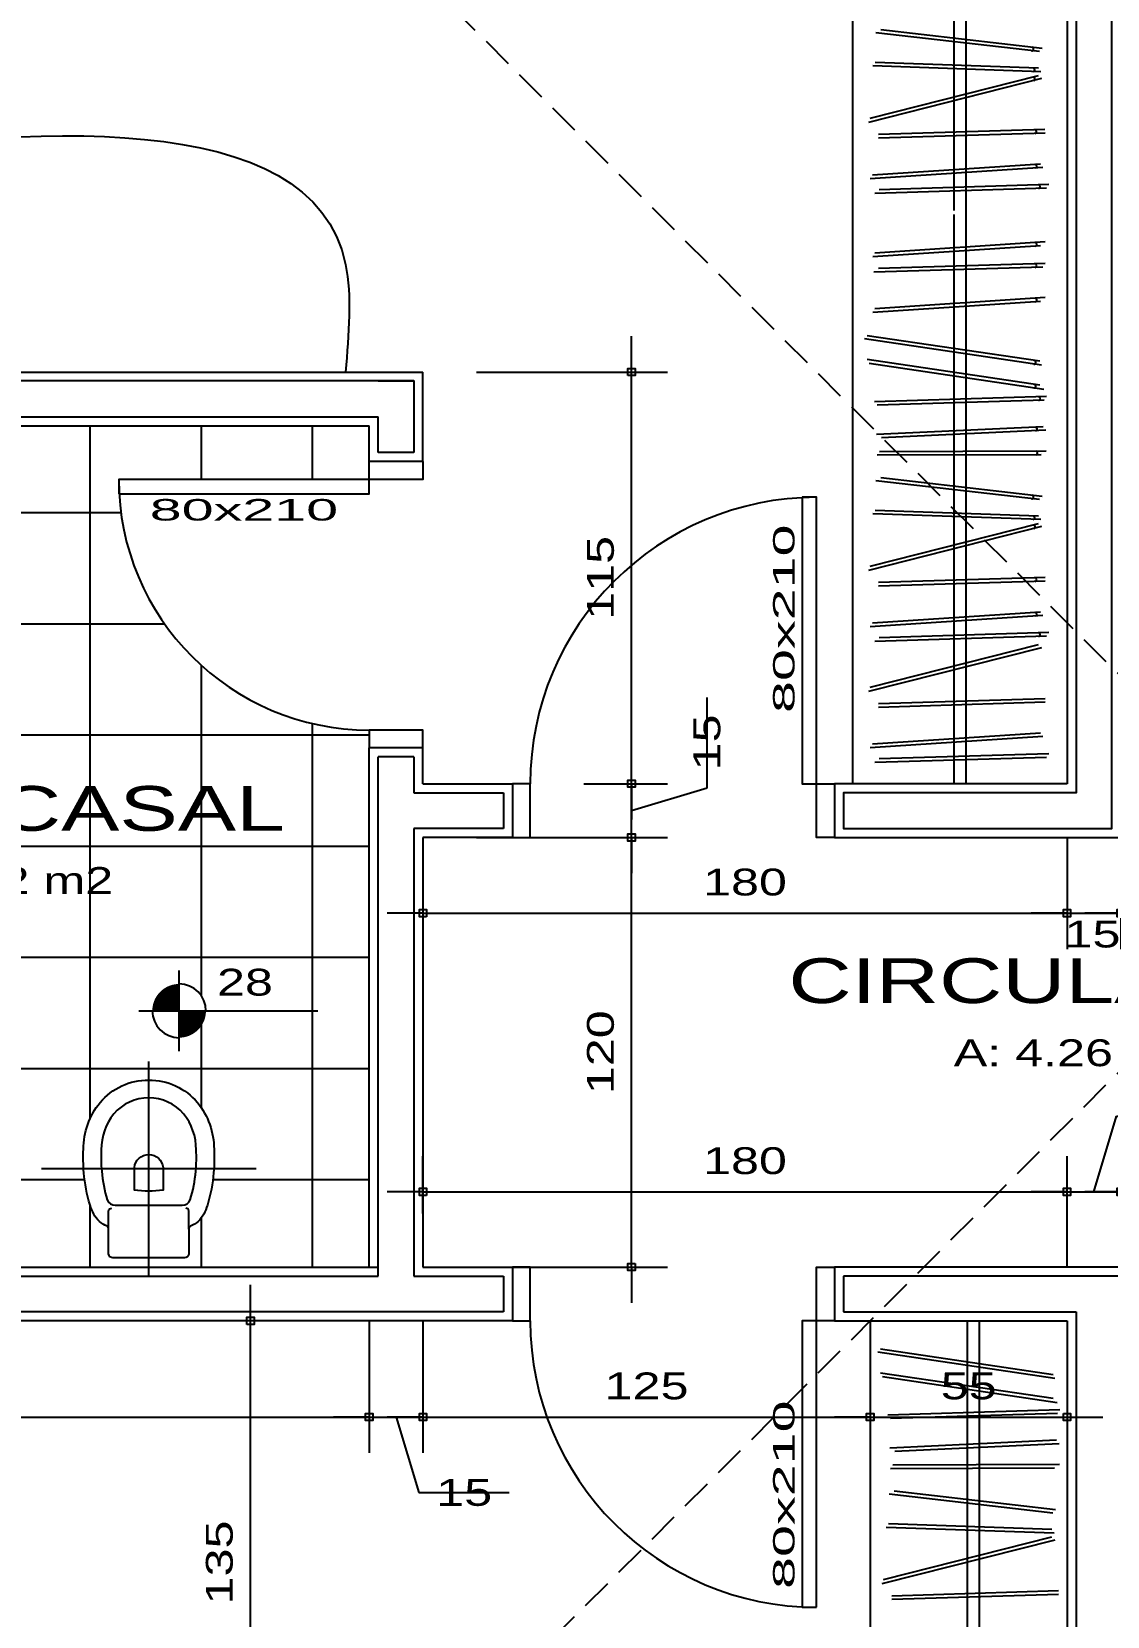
# Model space of a CAD drawing. Extents: x 2280 to 14192, y 1386 to 4696.
# Drawn here: x 3435.3 to 3735.8, y 2513.9 to 2956.5 of the extents above; entities that cross this region are included whole.
import ezdxf
from ezdxf.enums import TextEntityAlignment as Align

# ---------------------------------------------------------------- set-up
doc = ezdxf.new("R2010")
doc.units = 0
doc.header["$LTSCALE"] = 35
doc.linetypes.add('HIDDEN', pattern=[0.375, 0.25, -0.125])
doc.layers.get('0').update_dxf_attribs({"linetype": 'CONTINUOUS'})
doc.layers.get('DEFPOINTS').update_dxf_attribs({"linetype": 'CONTINUOUS'})
for name, color, linetype in [('COTA', 13, 'CONTINUOUS'), ('EQUIP', 7, 'CONTINUOUS'), ('EQUIP_I', 13, 'CONTINUOUS'), ('ESPECARQ', 2, 'CONTINUOUS'), ('ESQUADRIA', 2, 'CONTINUOUS'), ('LINVISTA', 60, 'CONTINUOUS'), ('MOBIL_I', 13, 'CONTINUOUS'), ('PAREDE', 5, 'CONTINUOUS'), ('PROJECAO', 13, 'HIDDEN'), ('REG60-100', 7, 'CONTINUOUS'), ('UNIDADE', 4, 'CONTINUOUS')]:
    doc.layers.add(name, color=color, linetype=linetype)
doc.styles.add('REGUA100', font='arial.ttf', dxfattribs={"width": 1.4})
doc.styles.add('REGUA60', font='romnswin.shx', dxfattribs={"width": 1.4})
doc.styles.get("Standard").update_dxf_attribs({"font": 'ISOCP'})
doc.dimstyles.new('ISO-25', dxfattribs={"dimtxt": 2.5, "dimasz": 2.5, "dimexe": 1.25, "dimexo": 0.625, "dimtad": 1, "dimdec": 4, "dimdsep": 46, "dimlunit": 6, "dimtxsty": 'Standard', "dimcen": 2.5, "dimadec": 0, "dimazin": 0, "dimtfac": 1, "dimtdec": 4, "dimtmove": 0, "dimatfit": 3, "dimfxl": 1, "dimtolj": 1, "dimtzin": 0, "dimarcsym": 0})

# ---------------------------------------------------------------- blocks, each defined once
blk = doc.blocks.new('A$C0FCB1666')
at = {"layer": 'MOBIL_I'}
for p, q in [((25.05, 0), (25.05, 124.02)), ((28.38, 125.36), (28.38, 0.24)), ((49.25, 115.32), (2.32, 112.23)), ((50.5, 116.4), (2.91, 113.27)), ((49.84, 109.33), (2.62, 107.89)), ((50.47, 110.35), (3.91, 108.93)), ((49.25, 99.72), (2.32, 96.64)), ((50.5, 100.81), (2.91, 97.68)), ((49.49, 81.93), (0, 89.27)), ((48.99, 83.02), (0.8, 90.16)), ((48.99, 76.34), (0.8, 83.49)), ((50.15, 75.16), (1.31, 82.4)), ((50.85, 73.17), (2.85, 71.73)), ((50.22, 72.15), (3.54, 70.75)), ((49.97, 64.72), (3.4, 62.55)), ((50.68, 63.75), (4.76, 61.61)), ((50.76, 57.92), (4.2, 57.78)), ((49.45, 56.91), (3.54, 56.77)), ((48.93, 44.39), (3.16, 49.61)), ((49.7, 45.31), (4.58, 50.46)), ((49.29, 38.79), (2.33, 40.39)), ((48.67, 39.82), (3.02, 41.36)), ((49.45, 36.85), (1.16, 24.62)), ((48.56, 37.66), (1.55, 25.75)), ((50.47, 22.63), (3.91, 21.21)), ((50.5, 21.63), (3.94, 20.21)), ((49.91, 12.05), (1.66, 8.88)), ((49.18, 13), (2.25, 9.92)), ((50.88, 6.23), (2.88, 4.79)), ((51.5, 7.25), (4.17, 5.83))]:
    blk.add_line(p, q, dxfattribs=at)
for centre, start, end in [((47.68, 115.71), 273.76, 93.76), ((47.63, 109.76), 271.7529, 91.7529), ((47.68, 100.12), 273.76, 93.76), ((47.39, 82.75), 261.5671, 81.5671), ((47.39, 76.07), 261.5671, 81.5671), ((48.66, 72.6), 271.7213, 91.7213), ((47.8, 64.12), 272.669, 92.669), ((47.9, 57.41), 270.1753, 90.1753), ((46.8, 45.14), 263.496, 83.496), ((47.11, 39.37), 268.0601, 88.0601), ((47.19, 36.8), 284.2165, 104.2165), ((47.63, 22.05), 271.7529, 91.7529), ((47.68, 12.4), 273.76, 93.76), ((48.66, 6.66), 271.7213, 91.7213)]:
    blk.add_arc(centre, 0.5, start, end, dxfattribs=at)
blk = doc.blocks.new('NIVELPB')
at = {"linetype": 'ByBlock'}
for p, q in [((0, -2.25), (0, 2.25)), ((-2.25, 0), (7.75, 0))]:
    blk.add_line(p, q, dxfattribs=at)
at = {"linetype": 'ByBlock', "const_width": 1.5}
for points in [[(-0.75, 0, -0.414214), (0, 0.75, -0.618034)], [(0, -0.75, 0.414214), (0.75, 0, 0.618034)]]:
    blk.add_lwpolyline(points, format="xyb", dxfattribs=at)
at = {"linetype": 'ByBlock'}
for start, end in [(0, 90), (180, 270)]:
    blk.add_arc((0, 0), 1.5, start, end, dxfattribs=at)
at = {"color": 0, "linetype": 'ByBlock', "style": 'REGUA60', "width": 1.4}
blk.add_attdef('COTAPISO', (2.117, 0.85), '', height=1.5, dxfattribs=at)
blk = doc.blocks.new('INDUNI1')
at = {"color": 0, "style": 'REGUA100', "width": 1.4, "flags": 8}
for tag, p in [('NOME1', (0, 0)), ('NOME2', (0, -4.286))]:
    blk.add_attdef(tag, text='', height=2.5, dxfattribs=at).set_placement(p, align=Align.CENTER)
at = {"layer": 'ESPECARQ', "style": 'REGUA60', "width": 1.4}
blk.add_attdef('AREA', text='', height=1.5, dxfattribs=at).set_placement((0, -7.813), align=Align.CENTER)
at = {"layer": 'ESPECARQ', "style": 'REGUA60', "width": 1.4, "flags": 8}
for tag, p in [('PISO', (0, -10.313)), ('REVPAR', (0, -12.813)), ('PEDIR', (0, -15.313))]:
    blk.add_attdef(tag, text='', height=1.5, dxfattribs=at).set_placement(p, align=Align.CENTER)
blk = doc.blocks.new('SAP31S_2')
at = {"layer": 'EQUIP', "color": 0, "linetype": 'ByBlock'}
blk.add_lwpolyline([(0, -7.35), (-10, -7.35, 0.411177), (-11.2, -8.45), (-11.2, -15.35, -0.293607), (-11.65, -16.15, 0.168721), (-15.35, -19.55, 0.065493), (-16.38, -22.07, 0.054217), (-18.13, -31.13, 0.032691), (-18.25, -37.67, 0.170487), (-13.61, -50.73, 0.222764), (0, -57, 0.222764), (13.61, -50.73, 0.170487), (18.25, -37.67, 0.032691), (18.13, -31.13, 0.054217), (16.38, -22.07, 0.065493), (15.35, -19.55, 0.168721), (11.65, -16.15, -0.293607), (11.2, -15.35), (11.2, -8.45, 0.411177), (10, -7.35)], format="xyb", close=True, dxfattribs=at)
at = {"layer": 'EQUIP_I'}
for points in [[(-11.2, -15.35), (-11.2, -20.4, 0.448446), (-10.35, -21.2)], [(11.2, -15.35), (11.2, -20.4, -0.448446), (10.35, -21.2)], [(-0.05, -57, 0.000669), (0, -57, 0.170487)]]:
    blk.add_lwpolyline(points, format="xyb", dxfattribs=at)
for points in [[(0, -52, -0.222371), (-9.75, -47.55, -0.171293), (-13.25, -37.55, -0.033324), (-13.15, -31.55, -0.054221), (-11.6, -23.55, -0.314946), (-9.35, -22.05), (0, -22.05), (9.35, -22.05, -0.314946), (11.6, -23.55, -0.054221), (13.15, -31.55, -0.033324), (13.25, -37.55, -0.171293), (9.75, -47.55, -0.222371)], [(4, -32.55), (4, -26.25, 0.075), (-4, -26.25), (-4, -32.55, 0.9125)]]:
    blk.add_lwpolyline(points, format="xyb", close=True, dxfattribs=at)
blk = doc.blocks.new('A$C3E6C4F49')
at = {"layer": 'ESPECARQ', "color": 1, "ltscale": 0.35}
blk.add_line((0, 30), (60, 30), dxfattribs=at)
blk.add_lwpolyline([(30, 0), (30, 60)], dxfattribs=at)
blk = doc.blocks.new('A$C198B71F5')
at = {"layer": 'EQUIP', "ltscale": 0.35, "rotation": 89.99999999999999}
blk.add_blockref('SAP31S_2', (-2.18, 30), dxfattribs=at)
at = {"layer": 'ESPECARQ', "ltscale": 0.35, "rotation": 270}
blk.add_blockref('A$C3E6C4F49', (0, 60), dxfattribs=at)
blk = doc.blocks.new('COTAPT')
at = {"color": 0, "linetype": 'ByBlock'}
blk.add_line((0, 0), (200, 0), dxfattribs=at)
at = {"color": 6, "linetype": 'ByBlock'}
blk.add_lwpolyline([(-20, 20), (20, 20), (20, -20), (-20, -20)], close=True, dxfattribs=at)
blk = doc.blocks.new('*D139')
at = {"color": 0, "linetype": 'ByBlock'}
for p, q in [((3559.58, 2731.45), (3612.88, 2731.45)), ((3602.88, 2611.5), (3602.88, 2731.4)), ((3559.58, 2611.45), (3612.88, 2611.45))]:
    blk.add_line(p, q, dxfattribs=at)
at = {"layer": 'DEFPOINTS', "color": 0, "linetype": 'ByBlock'}
for p in [(3544.58, 2731.45), (3602.88, 2731.45), (3544.58, 2611.45)]:
    blk.add_point(p, dxfattribs=at)
at = {"color": 0, "linetype": 'ByBlock', "xscale": 0.05, "yscale": 0.05, "zscale": 0.05}
for p, rotation in [((3602.88, 2731.45), 90), ((3602.88, 2611.45), 270)]:
    blk.add_blockref('COTAPT', p, dxfattribs=dict(at, rotation=rotation))
at = {"color": 2, "linetype": 'ByBlock', "insert": (3594.23, 2671.45), "char_height": 7.5, "attachment_point": 5, "rotation": 90, "style": 'REGUA60'}
blk.add_mtext('\\A1;120', dxfattribs=at)
blk = doc.blocks.new('*D140')
at = {"color": 0, "linetype": 'ByBlock'}
for p, q in [((3623.98, 2745.28), (3623.98, 2770.58)), ((3589.58, 2746.45), (3612.88, 2746.45)), ((3602.88, 2731.5), (3602.88, 2746.4)), ((3602.88, 2738.95), (3623.98, 2745.28))]:
    blk.add_line(p, q, dxfattribs=at)
at = {"layer": 'DEFPOINTS', "color": 0, "linetype": 'ByBlock'}
for p in [(3574.58, 2746.45), (3602.88, 2746.45), (3544.58, 2731.45)]:
    blk.add_point(p, dxfattribs=at)
at = {"color": 0, "linetype": 'ByBlock', "xscale": 0.05, "yscale": 0.05, "zscale": 0.05}
for p, rotation in [((3602.88, 2746.45), 90), ((3602.88, 2731.45), 270)]:
    blk.add_blockref('COTAPT', p, dxfattribs=dict(at, rotation=rotation))
at = {"color": 2, "linetype": 'ByBlock', "insert": (3623.98, 2750.18), "char_height": 7.5, "attachment_point": 4, "rotation": 90, "style": 'REGUA60'}
blk.add_mtext('\\A1;15', dxfattribs=at)
blk = doc.blocks.new('*D141')
at = {"color": 0, "linetype": 'ByBlock'}
for p, q in [((3559.58, 2861.45), (3612.88, 2861.45)), ((3602.88, 2746.5), (3602.88, 2861.4))]:
    blk.add_line(p, q, dxfattribs=at)
at = {"layer": 'DEFPOINTS', "color": 0, "linetype": 'ByBlock'}
for p in [(3544.58, 2861.45), (3602.88, 2861.45), (3574.58, 2746.45)]:
    blk.add_point(p, dxfattribs=at)
at = {"color": 0, "linetype": 'ByBlock', "xscale": 0.05, "yscale": 0.05, "zscale": 0.05}
for p, rotation in [((3602.88, 2861.45), 90), ((3602.88, 2746.45), 270)]:
    blk.add_blockref('COTAPT', p, dxfattribs=dict(at, rotation=rotation))
at = {"color": 2, "linetype": 'ByBlock', "insert": (3594.23, 2803.95), "char_height": 7.5, "attachment_point": 5, "rotation": 90, "style": 'REGUA60'}
blk.add_mtext('\\A1;115', dxfattribs=at)
blk = doc.blocks.new('*D144')
at = {"color": 0, "linetype": 'ByBlock'}
for p, q in [((3559.58, 2596.45), (3486.38, 2596.45)), ((3496.38, 2461.5), (3496.38, 2596.4))]:
    blk.add_line(p, q, dxfattribs=at)
at = {"layer": 'DEFPOINTS', "color": 0, "linetype": 'ByBlock'}
for p in [(3496.38, 2596.45), (3574.58, 2596.45), (3589.58, 2461.45)]:
    blk.add_point(p, dxfattribs=at)
at = {"color": 0, "linetype": 'ByBlock', "xscale": 0.05, "yscale": 0.05, "zscale": 0.05}
for p, rotation in [((3496.38, 2596.45), 90), ((3496.38, 2461.45), 270)]:
    blk.add_blockref('COTAPT', p, dxfattribs=dict(at, rotation=rotation))
at = {"color": 2, "linetype": 'ByBlock', "insert": (3487.73, 2528.95), "char_height": 7.5, "attachment_point": 5, "rotation": 90, "style": 'REGUA60'}
blk.add_mtext('\\A1;135', dxfattribs=at)
blk = doc.blocks.new('*D145')
at = {"color": 0, "linetype": 'ByBlock'}
for p, q in [((3239.58, 2596.45), (3239.58, 2559.56)), ((3529.58, 2596.45), (3529.58, 2559.56)), ((3239.63, 2569.56), (3529.53, 2569.56))]:
    blk.add_line(p, q, dxfattribs=at)
at = {"layer": 'DEFPOINTS', "color": 0, "linetype": 'ByBlock'}
for p in [(3239.58, 2611.45), (3529.58, 2611.45), (3529.58, 2569.56)]:
    blk.add_point(p, dxfattribs=at)
at = {"color": 0, "linetype": 'ByBlock', "xscale": 0.05, "yscale": 0.05, "zscale": 0.05, "rotation": 180}
blk.add_blockref('COTAPT', (3239.58, 2569.56), dxfattribs=at)
at = {"color": 0, "linetype": 'ByBlock', "xscale": 0.05, "yscale": 0.05, "zscale": 0.05}
blk.add_blockref('COTAPT', (3529.58, 2569.56), dxfattribs=at)
at = {"color": 2, "linetype": 'ByBlock', "insert": (3384.58, 2578.21), "char_height": 7.5, "attachment_point": 5, "style": 'REGUA60'}
blk.add_mtext('\\A1;290', dxfattribs=at)
blk = doc.blocks.new('*D146')
at = {"color": 0, "linetype": 'ByBlock'}
for p, q in [((3544.58, 2596.45), (3544.58, 2559.56)), ((3529.63, 2569.56), (3544.53, 2569.56)), ((3537.08, 2569.56), (3543.41, 2548.46)), ((3543.41, 2548.46), (3568.71, 2548.46))]:
    blk.add_line(p, q, dxfattribs=at)
at = {"layer": 'DEFPOINTS', "color": 0, "linetype": 'ByBlock'}
for p in [(3529.58, 2611.45), (3544.58, 2611.45), (3544.58, 2569.56)]:
    blk.add_point(p, dxfattribs=at)
at = {"color": 0, "linetype": 'ByBlock', "xscale": 0.05, "yscale": 0.05, "zscale": 0.05, "rotation": 180}
blk.add_blockref('COTAPT', (3529.58, 2569.56), dxfattribs=at)
at = {"color": 0, "linetype": 'ByBlock', "xscale": 0.05, "yscale": 0.05, "zscale": 0.05}
blk.add_blockref('COTAPT', (3544.58, 2569.56), dxfattribs=at)
at = {"color": 2, "linetype": 'ByBlock', "insert": (3548.31, 2548.46), "char_height": 7.5, "attachment_point": 4, "style": 'REGUA60'}
blk.add_mtext('\\A1;15', dxfattribs=at)
blk = doc.blocks.new('*D147')
at = {"color": 0, "linetype": 'ByBlock'}
for p, q in [((3669.58, 2581.45), (3669.58, 2559.56)), ((3544.63, 2569.56), (3669.53, 2569.56))]:
    blk.add_line(p, q, dxfattribs=at)
at = {"layer": 'DEFPOINTS', "color": 0, "linetype": 'ByBlock'}
for p in [(3544.58, 2611.45), (3669.58, 2596.45), (3669.58, 2569.56)]:
    blk.add_point(p, dxfattribs=at)
at = {"color": 0, "linetype": 'ByBlock', "xscale": 0.05, "yscale": 0.05, "zscale": 0.05, "rotation": 180}
blk.add_blockref('COTAPT', (3544.58, 2569.56), dxfattribs=at)
at = {"color": 0, "linetype": 'ByBlock', "xscale": 0.05, "yscale": 0.05, "zscale": 0.05}
blk.add_blockref('COTAPT', (3669.58, 2569.56), dxfattribs=at)
at = {"color": 2, "linetype": 'ByBlock', "insert": (3607.08, 2578.21), "char_height": 7.5, "attachment_point": 5, "style": 'REGUA60'}
blk.add_mtext('\\A1;125', dxfattribs=at)
blk = doc.blocks.new('*D148')
at = {"color": 0, "linetype": 'ByBlock'}
for p, q in [((3724.58, 2581.45), (3724.58, 2559.56)), ((3669.63, 2569.56), (3724.53, 2569.56))]:
    blk.add_line(p, q, dxfattribs=at)
at = {"layer": 'DEFPOINTS', "color": 0, "linetype": 'ByBlock'}
for p in [(3669.58, 2596.45), (3724.58, 2596.45), (3724.58, 2569.56)]:
    blk.add_point(p, dxfattribs=at)
at = {"color": 0, "linetype": 'ByBlock', "xscale": 0.05, "yscale": 0.05, "zscale": 0.05, "rotation": 180}
blk.add_blockref('COTAPT', (3669.58, 2569.56), dxfattribs=at)
at = {"color": 0, "linetype": 'ByBlock', "xscale": 0.05, "yscale": 0.05, "zscale": 0.05}
blk.add_blockref('COTAPT', (3724.58, 2569.56), dxfattribs=at)
at = {"color": 2, "linetype": 'ByBlock', "insert": (3697.08, 2578.21), "char_height": 7.5, "attachment_point": 5, "style": 'REGUA60'}
blk.add_mtext('\\A1;55', dxfattribs=at)
blk = doc.blocks.new('*D149')
at = {"color": 0, "linetype": 'ByBlock'}
for p, q in [((3544.58, 2626.45), (3544.58, 2642.47)), ((3724.58, 2611.45), (3724.58, 2642.47)), ((3544.63, 2632.47), (3724.53, 2632.47))]:
    blk.add_line(p, q, dxfattribs=at)
at = {"layer": 'DEFPOINTS', "color": 0, "linetype": 'ByBlock'}
for p in [(3724.58, 2632.47), (3544.58, 2611.45), (3724.58, 2596.45)]:
    blk.add_point(p, dxfattribs=at)
at = {"color": 0, "linetype": 'ByBlock', "xscale": 0.05, "yscale": 0.05, "zscale": 0.05, "rotation": 180}
blk.add_blockref('COTAPT', (3544.58, 2632.47), dxfattribs=at)
at = {"color": 0, "linetype": 'ByBlock', "xscale": 0.05, "yscale": 0.05, "zscale": 0.05}
blk.add_blockref('COTAPT', (3724.58, 2632.47), dxfattribs=at)
at = {"color": 2, "linetype": 'ByBlock', "insert": (3634.58, 2641.12), "char_height": 7.5, "attachment_point": 5, "style": 'REGUA60'}
blk.add_mtext('\\A1;180', dxfattribs=at)
blk = doc.blocks.new('*D150')
at = {"color": 0, "linetype": 'ByBlock'}
for p, q in [((3732.08, 2632.47), (3738.41, 2653.57)), ((3738.41, 2653.57), (3763.71, 2653.57)), ((3739.58, 2611.45), (3739.58, 2642.47)), ((3724.63, 2632.47), (3739.53, 2632.47))]:
    blk.add_line(p, q, dxfattribs=at)
at = {"layer": 'DEFPOINTS', "color": 0, "linetype": 'ByBlock'}
for p in [(3739.58, 2632.47), (3724.58, 2596.45), (3739.58, 2596.45)]:
    blk.add_point(p, dxfattribs=at)
at = {"color": 0, "linetype": 'ByBlock', "xscale": 0.05, "yscale": 0.05, "zscale": 0.05, "rotation": 180}
blk.add_blockref('COTAPT', (3724.58, 2632.47), dxfattribs=at)
at = {"color": 0, "linetype": 'ByBlock', "xscale": 0.05, "yscale": 0.05, "zscale": 0.05}
blk.add_blockref('COTAPT', (3739.58, 2632.47), dxfattribs=at)
at = {"color": 2, "linetype": 'ByBlock', "insert": (3743.31, 2653.57), "char_height": 7.5, "attachment_point": 4, "style": 'REGUA60'}
blk.add_mtext('\\A1;15', dxfattribs=at)
blk = doc.blocks.new('*D151')
at = {"color": 0, "linetype": 'ByBlock'}
for p, q in [((4224.58, 2611.45), (4224.58, 2642.47)), ((3739.63, 2632.47), (4224.53, 2632.47))]:
    blk.add_line(p, q, dxfattribs=at)
at = {"layer": 'DEFPOINTS', "color": 0, "linetype": 'ByBlock'}
for p in [(4224.58, 2632.47), (3739.58, 2596.45), (4224.58, 2596.45)]:
    blk.add_point(p, dxfattribs=at)
at = {"color": 0, "linetype": 'ByBlock', "xscale": 0.05, "yscale": 0.05, "zscale": 0.05, "rotation": 180}
blk.add_blockref('COTAPT', (3739.58, 2632.47), dxfattribs=at)
at = {"color": 0, "linetype": 'ByBlock', "xscale": 0.05, "yscale": 0.05, "zscale": 0.05}
blk.add_blockref('COTAPT', (4224.58, 2632.47), dxfattribs=at)
at = {"color": 2, "linetype": 'ByBlock', "insert": (3982.08, 2641.12), "char_height": 7.5, "attachment_point": 5, "style": 'REGUA60'}
blk.add_mtext('\\A1;485', dxfattribs=at)
blk = doc.blocks.new('*D154')
at = {"color": 0, "linetype": 'ByBlock'}
for p, q in [((3724.58, 2731.45), (3724.58, 2700.29)), ((3544.58, 2716.45), (3544.58, 2700.29)), ((3544.63, 2710.29), (3724.53, 2710.29))]:
    blk.add_line(p, q, dxfattribs=at)
at = {"layer": 'DEFPOINTS', "color": 0, "linetype": 'ByBlock'}
for p in [(3724.58, 2746.45), (3544.58, 2731.45), (3724.58, 2710.29)]:
    blk.add_point(p, dxfattribs=at)
at = {"color": 0, "linetype": 'ByBlock', "xscale": 0.05, "yscale": 0.05, "zscale": 0.05, "rotation": 180}
blk.add_blockref('COTAPT', (3544.58, 2710.29), dxfattribs=at)
at = {"color": 0, "linetype": 'ByBlock', "xscale": 0.05, "yscale": 0.05, "zscale": 0.05}
blk.add_blockref('COTAPT', (3724.58, 2710.29), dxfattribs=at)
at = {"color": 2, "linetype": 'ByBlock', "insert": (3634.58, 2718.94), "char_height": 7.5, "attachment_point": 5, "style": 'REGUA60'}
blk.add_mtext('\\A1;180', dxfattribs=at)
blk = doc.blocks.new('*D155')
at = {"color": 0, "linetype": 'ByBlock'}
for p, q in [((3739.58, 2716.45), (3739.58, 2700.29)), ((3724.63, 2710.29), (3739.53, 2710.29))]:
    blk.add_line(p, q, dxfattribs=at)
at = {"layer": 'DEFPOINTS', "color": 0, "linetype": 'ByBlock'}
for p in [(3724.58, 2746.45), (3739.58, 2731.45), (3739.58, 2710.29)]:
    blk.add_point(p, dxfattribs=at)
at = {"color": 0, "linetype": 'ByBlock', "xscale": 0.05, "yscale": 0.05, "zscale": 0.05, "rotation": 180}
blk.add_blockref('COTAPT', (3724.58, 2710.29), dxfattribs=at)
at = {"color": 0, "linetype": 'ByBlock', "xscale": 0.05, "yscale": 0.05, "zscale": 0.05}
blk.add_blockref('COTAPT', (3739.58, 2710.29), dxfattribs=at)
at = {"color": 2, "linetype": 'ByBlock', "insert": (3731.69, 2704.41), "char_height": 7.5, "attachment_point": 5, "style": 'REGUA60'}
blk.add_mtext('\\A1;15', dxfattribs=at)
blk = doc.blocks.new('*D156')
at = {"color": 0, "linetype": 'ByBlock'}
for p, q in [((3899.58, 2716.45), (3899.58, 2700.29)), ((3739.63, 2710.29), (3899.53, 2710.29))]:
    blk.add_line(p, q, dxfattribs=at)
at = {"layer": 'DEFPOINTS', "color": 0, "linetype": 'ByBlock'}
for p in [(3739.58, 2731.45), (3899.58, 2731.45), (3899.58, 2710.29)]:
    blk.add_point(p, dxfattribs=at)
at = {"color": 0, "linetype": 'ByBlock', "xscale": 0.05, "yscale": 0.05, "zscale": 0.05, "rotation": 180}
blk.add_blockref('COTAPT', (3739.58, 2710.29), dxfattribs=at)
at = {"color": 0, "linetype": 'ByBlock', "xscale": 0.05, "yscale": 0.05, "zscale": 0.05}
blk.add_blockref('COTAPT', (3899.58, 2710.29), dxfattribs=at)
at = {"color": 2, "linetype": 'ByBlock', "insert": (3819.58, 2718.94), "char_height": 7.5, "attachment_point": 5, "style": 'REGUA60'}
blk.add_mtext('\\A1;160', dxfattribs=at)

msp = doc.modelspace()

# ---------------------------------------------------------------- hatches: boundary and pattern name
at = {"layer": 'LINVISTA'}
h = msp.add_hatch(dxfattribs=at)
h.set_pattern_fill('NET', color=256, scale=9.78, style=0)
h.set_pattern_definition([(360, (4414.2, 120.673), (8e-15, 31.0515), []), (90, (4414.2, 120.673), (-31.0515, 1e-14), [])])
h.paths.add_polyline_path([(3459.694, 2827.448), (3459.579, 2827.448), (3459.579, 2831.448), (3529.579, 2831.448), (3529.579, 2836.448), (3529.579, 2846.448), (3519.579, 2846.448), (3399.579, 2846.448), (3399.579, 2811.448, -0.4142136), (3379.579, 2791.448), (3328.019, 2791.448), (3304.579, 2791.448, 0.4142136), (3294.579, 2781.448), (3294.579, 2757.894), (3294.579, 2711.448), (3339.579, 2711.448), (3349.579, 2711.448), (3349.579, 2709.448), (3397.579, 2709.448), (3397.579, 2661.448), (3399.579, 2661.448), (3399.579, 2651.448), (3399.579, 2618.948), (3399.579, 2611.448), (3467.963, 2611.448), (3467.963, 2614.034), (3457.963, 2614.034, -0.4399017), (3456.763, 2615.247), (3456.763, 2622.134, 0.2619511), (3456.313, 2622.834, -0.1687212), (3452.613, 2626.234, -0.0654933), (3451.586, 2628.758, -0.0542172), (3449.83, 2637.819, -0.0326915), (3449.713, 2644.358, -0.1704873), (3454.357, 2657.418, -0.2227637), (3467.963, 2663.684, -0.2227637), (3481.569, 2657.418, -0.1704873), (3486.213, 2644.358, -0.0326915), (3486.096, 2637.819, -0.0542172), (3484.34, 2628.758, -0.0654933), (3483.313, 2626.234, -0.1687212), (3479.613, 2622.834, 0.2619511), (3479.163, 2622.134), (3479.163, 2622.034), (3479.163, 2615.247, -0.4399017), (3477.963, 2614.034), (3467.963, 2614.034), (3467.963, 2611.448), (3529.579, 2611.448), (3529.579, 2756.448), (3529.579, 2761.448, -0.3975651)])
h.paths.add_polyline_path([(3476.456, 2690.523, -0.4142136), (3483.956, 2683.023), (3480.206, 2683.023, -0.4142136), (3476.456, 2679.273), (3476.456, 2675.523, -0.4142136), (3468.956, 2683.023), (3472.706, 2683.023, -0.4142136), (3476.456, 2686.773)], flags=16)
h.paths.add_polyline_path([(3397.579, 2658.948), (3395.579, 2658.948), (3395.579, 2661.448), (3395.579, 2707.448), (3348.14, 2707.448), (3348.14, 2709.448), (3239.579, 2709.448), (3239.579, 2622.948), (3239.579, 2618.948), (3239.579, 2611.448), (3299.748, 2611.448), (3299.748, 2643.74, -8.2115537), (3304.548, 2643.74), (3304.548, 2611.448), (3397.579, 2611.448), (3397.579, 2618.948)])
h.paths.add_polyline_path([(3314.882, 2676.34), (3311.132, 2676.34), (3311.132, 2672.59, 0.4142136)], flags=17)
h.paths.add_polyline_path([(3485.556, 2685.231), (3504.627, 2685.231), (3504.627, 2696.719), (3485.556, 2696.719)], flags=24)
h.paths.add_polyline_path([(3338.747, 2729.861), (3509.419, 2729.861), (3509.419, 2749.251), (3338.747, 2749.251)], flags=24)
h.paths.add_polyline_path([(3387.077, 2713.624), (3461.09, 2713.624), (3461.09, 2725.112), (3387.077, 2725.112)], flags=24)
h.paths.add_polyline_path([(3320.264, 2678.708), (3339.249, 2678.708), (3339.249, 2690.004), (3320.264, 2690.004)], flags=25)

# ---------------------------------------------------------------- linework, layer by layer
at = {"layer": 'EQUIP_I'}
msp.add_line((3239.579, 2611.448), (3532.079, 2611.448), dxfattribs=at)
at = {"layer": 'ESQUADRIA'}
for points in [[(3544.579, 2836.448), (3544.579, 2831.448), (3529.579, 2831.448), (3529.579, 2836.448)], [(3544.579, 2756.448), (3544.579, 2761.448), (3529.579, 2761.448), (3529.579, 2756.448)], [(3569.579, 2731.448), (3574.579, 2731.448), (3574.579, 2746.448), (3569.579, 2746.448)], [(3659.579, 2731.448), (3654.579, 2731.448), (3654.579, 2746.448), (3659.579, 2746.448)], [(3569.579, 2596.448), (3574.579, 2596.448), (3574.579, 2611.448), (3569.579, 2611.448)], [(3659.579, 2596.448), (3654.579, 2596.448), (3654.579, 2611.448), (3659.579, 2611.448)]]:
    msp.add_lwpolyline(points, dxfattribs=at)
for points in [[(3459.579, 2827.448), (3529.579, 2827.448), (3529.579, 2831.448), (3459.579, 2831.448)], [(3650.579, 2826.448), (3650.579, 2746.448), (3654.579, 2746.448), (3654.579, 2826.448)], [(3654.579, 2516.448), (3654.579, 2596.448), (3650.579, 2596.448), (3650.579, 2516.448)]]:
    msp.add_lwpolyline(points, close=True, dxfattribs=at)
at = {"layer": 'LINVISTA'}
for p, q in [((3664.579, 3276.448), (3664.579, 2746.448)), ((3724.579, 3276.448), (3724.579, 2746.448)), ((3239.579, 2861.448), (3444.579, 2861.448)), ((3444.579, 2861.448), (3544.579, 2861.448)), ((3529.579, 2861.448), (3544.579, 2861.448)), ((3544.579, 2836.448), (3544.579, 2861.448)), ((3239.579, 2846.448), (3529.579, 2846.448)), ((3519.579, 2846.448), (3529.579, 2846.448)), ((3529.579, 2836.448), (3529.579, 2846.448)), ((3544.579, 2836.448), (3529.579, 2836.448)), ((3529.579, 2611.448), (3529.579, 2756.448)), ((3544.579, 2756.448), (3529.579, 2756.448)), ((3544.579, 2746.448), (3544.579, 2756.448)), ((3544.579, 2746.448), (3569.579, 2746.448)), ((3569.579, 2746.448), (3569.579, 2731.448)), ((3659.579, 2746.448), (3659.579, 2731.448)), ((3724.579, 2746.448), (3659.579, 2746.448)), ((3544.579, 2731.448), (3544.579, 2611.448)), ((3569.579, 2731.448), (3544.579, 2731.448)), ((3659.579, 2731.448), (3739.579, 2731.448)), ((3544.579, 2611.448), (3569.579, 2611.448)), ((3569.579, 2611.448), (3569.579, 2596.448)), ((3659.579, 2611.448), (3659.579, 2596.448)), ((3804.579, 2611.448), (3659.579, 2611.448)), ((3569.579, 2596.448), (3239.579, 2596.448)), ((3659.579, 2596.448), (3724.579, 2596.448)), ((3669.579, 2596.448), (3669.579, 2356.448)), ((3724.579, 2596.448), (3724.579, 2461.448))]:
    msp.add_line(p, q, dxfattribs=at)
msp.add_open_spline([(3317.961, 2913.803), (3334.174, 2916.435), (3408.967, 2927.475), (3529.323, 2937.9), (3523.847, 2872.095), (3522.961, 2861.448)], degree=3, knots=[107.9028271, 107.9028271, 107.9028271, 107.9028271, 154.8014351, 310.2242455, 340.2242455, 340.2242455, 340.2242455, 340.2242455], dxfattribs=at)
at = {"layer": 'MOBIL_I'}
for p, q in [((3692.994, 2746.411), (3692.994, 2905.431)), ((3696.318, 2906.772), (3696.318, 2746.411)), ((3717.189, 2896.726), (3670.262, 2893.642)), ((3718.44, 2897.811), (3670.855, 2894.684)), ((3717.786, 2890.742), (3670.565, 2889.297)), ((3718.415, 2891.762), (3671.853, 2890.337)), ((3718.44, 2882.217), (3670.855, 2879.09)), ((3717.189, 2881.132), (3670.262, 2878.049)), ((3717.435, 2863.345), (3667.942, 2870.683)), ((3716.928, 2864.431), (3668.742, 2871.575)), ((3716.928, 2857.754), (3668.742, 2864.898)), ((3718.087, 2856.571), (3669.248, 2863.812)), ((3718.787, 2854.579), (3670.792, 2853.137)), ((3718.157, 2853.56), (3671.482, 2852.157)), ((3717.913, 2846.132), (3671.34, 2843.961)), ((3718.619, 2845.164), (3672.705, 2843.023)), ((3717.388, 2838.324), (3671.484, 2838.184)), ((3718.705, 2839.329), (3672.141, 2839.186)), ((3716.87, 2825.804), (3671.097, 2831.023)), ((3717.639, 2826.723), (3672.522, 2831.867)), ((3717.236, 2820.206), (3670.273, 2821.796)), ((3716.61, 2821.227), (3670.967, 2822.773)), ((3717.391, 2818.261), (3669.097, 2806.026)), ((3716.506, 2819.069), (3669.491, 2807.158)), ((3718.415, 2804.044), (3671.853, 2802.619)), ((3718.445, 2803.044), (3671.884, 2801.619)), ((3717.847, 2793.458), (3669.603, 2790.288)), ((3717.123, 2794.413), (3670.196, 2791.329)), ((3719.447, 2788.659), (3672.112, 2787.236)), ((3717.391, 2784.406), (3669.097, 2772.171)), ((3716.506, 2785.213), (3669.491, 2773.302)), ((3718.817, 2787.639), (3670.822, 2786.197)), ((3718.415, 2770.188), (3671.853, 2768.763)), ((3718.445, 2769.188), (3671.884, 2767.764)), ((3717.847, 2759.602), (3669.603, 2756.432)), ((3717.123, 2760.557), (3670.196, 2757.473)), ((3718.817, 2753.783), (3670.822, 2752.341)), ((3719.447, 2754.803), (3672.112, 2753.38)), ((3696.721, 2461.448), (3696.721, 2596.448)), ((3700.045, 2596.448), (3700.045, 2461.448)), ((3721.161, 2580.3), (3671.669, 2587.638)), ((3720.655, 2581.386), (3672.468, 2588.53)), ((3720.655, 2574.709), (3672.468, 2581.853)), ((3721.814, 2573.526), (3672.974, 2580.767)), ((3722.514, 2571.534), (3674.519, 2570.092)), ((3721.884, 2570.515), (3675.209, 2569.112)), ((3721.64, 2563.087), (3675.067, 2560.916)), ((3722.346, 2562.119), (3676.432, 2559.978)), ((3721.114, 2555.28), (3675.211, 2555.139)), ((3722.431, 2556.284), (3675.868, 2556.141)), ((3720.597, 2542.76), (3674.824, 2547.978)), ((3721.366, 2543.678), (3676.249, 2548.822)), ((3720.962, 2537.161), (3674, 2538.751)), ((3720.337, 2538.182), (3674.693, 2539.728)), ((3721.118, 2535.217), (3672.824, 2522.982)), ((3720.232, 2536.024), (3673.218, 2524.113)), ((3722.141, 2520.999), (3675.58, 2519.574)), ((3722.172, 2519.999), (3675.611, 2518.575))]:
    msp.add_line(p, q, dxfattribs=at)
for centre, radius, start, end in [((3715.619, 2897.124), 0.5, 273.75999, 93.75999), ((3715.571, 2891.174), 0.5, 271.75288, 91.75288), ((3715.619, 2881.53), 0.5, 273.75999, 93.75999), ((3715.332, 2864.162), 0.5, 261.56709, 81.56709), ((3715.332, 2857.485), 0.5, 261.56709, 81.56709), ((3716.603, 2854.013), 0.5, 271.72129, 91.72129), ((3715.739, 2845.53), 0.5, 272.66902, 92.66902), ((3715.846, 2838.82), 0.5, 270.17534, 90.17534), ((3529.579, 2831.448), 70, 180, 270), ((3654.579, 2746.448), 80, 90, 180), ((3714.741, 2826.55), 0.5, 263.49604, 83.49604), ((3715.054, 2820.78), 0.5, 268.0601, 88.0601), ((3715.136, 2818.206), 0.5, 284.21649, 104.21649), ((3715.571, 2803.457), 0.5, 271.75288, 91.75288), ((3715.619, 2793.813), 0.5, 273.75999, 93.75999), ((3716.603, 2788.073), 0.5, 271.72129, 91.72129), ((3654.579, 2596.448), 80, 180, 270)]:
    msp.add_arc(centre, radius, start, end, dxfattribs=at)
at = {"layer": 'PAREDE'}
for p, q in [((3542.079, 2858.948), (3237.079, 2858.948)), ((3542.079, 2858.948), (3522.079, 2858.948)), ((3237.079, 2848.948), (3532.079, 2848.948)), ((3522.079, 2848.948), (3532.079, 2848.948)), ((3542.079, 2838.948), (3532.079, 2838.948)), ((3532.079, 2608.948), (3532.079, 2753.948)), ((3542.079, 2753.948), (3532.079, 2753.948)), ((3542.079, 2753.948), (3542.079, 2743.948)), ((3542.079, 2743.948), (3567.079, 2743.948)), ((3567.079, 2743.948), (3567.079, 2733.948)), ((3542.079, 2733.948), (3542.079, 2608.948)), ((3567.079, 2733.948), (3542.079, 2733.948)), ((3237.079, 2608.948), (3532.079, 2608.948)), ((3542.079, 2608.948), (3567.079, 2608.948)), ((3567.079, 2608.948), (3567.079, 2598.948)), ((3662.079, 2608.948), (3662.079, 2598.948)), ((3802.079, 2608.948), (3662.079, 2608.948)), ((3567.079, 2598.948), (3237.079, 2598.948)), ((3662.079, 2598.948), (3727.079, 2598.948)), ((3727.079, 2598.948), (3727.079, 2458.948))]:
    msp.add_line(p, q, dxfattribs=at)
msp.add_lwpolyline([(3737.079, 3288.948), (3662.079, 3288.948), (3662.079, 3278.948), (3727.079, 3278.948), (3727.079, 2743.948), (3662.079, 2743.948), (3662.079, 2733.948), (3737.079, 2733.948)], close=True, dxfattribs=at)
for points in [[(3532.079, 2858.948), (3542.079, 2858.948), (3542.079, 2838.948)], [(3532.079, 2838.948), (3532.079, 2848.948)]]:
    msp.add_lwpolyline(points, dxfattribs=at)
at = {"layer": 'PROJECAO'}
for p in [(3144.579, 3371.448), (3144.579, 2071.448)]:
    msp.add_line(p, (3794.579, 2721.448), dxfattribs=at)

# ---------------------------------------------------------------- block references
at = {"layer": 'COTA', "color": 2, "xscale": 5, "yscale": 5, "zscale": 5}
msp.add_blockref('NIVELPB', (3476.456, 2683.023), dxfattribs=at).add_auto_attribs({'COTAPISO': '28'})
at = {"layer": 'LINVISTA'}
msp.add_blockref('A$C0FCB1666', (3667.942, 2906.532), dxfattribs=at)
at = {"layer": 'LINVISTA', "xscale": -1, "rotation": 270}
msp.add_blockref('A$C198B71F5', (3437.963, 2608.867), dxfattribs=at)
at = {"layer": 'UNIDADE', "xscale": 5, "yscale": 5, "zscale": 5}
for p, values in [((3424.083, 2754.734), {'NOME2': 'BANHº CASAL', 'AREA': 'A: 6.82 m2'}), ((3726.857, 2706.622), {'NOME2': 'CIRCULAÇÃO', 'AREA': 'A: 4.26 m2'})]:
    msp.add_blockref('INDUNI1', p, dxfattribs=at).add_auto_attribs(values)

# ---------------------------------------------------------------- texts
at = {"layer": 'REG60-100', "style": 'REGUA60', "width": 2}
msp.add_text('80x210', height=6, dxfattribs=at).set_placement((3468.238, 2819.963))
for p in [(3648.424, 2766.209), (3648.424, 2521.548)]:
    msp.add_text('80x210', height=6, rotation=90, dxfattribs=at).set_placement(p)

# ---------------------------------------------------------------- dimensions: what is measured, and where the dimension line sits
at = {"layer": 'COTA'}
for base, p1, p2, override, picture, middle in [((3602.88, 2861.448), (3574.579, 2746.448), (3544.579, 2861.448), {"dimscale": 5, "dimtxt": 1.5, "dimasz": 0.01, "dimexe": 2, "dimexo": 3, "dimgap": 0.98, "dimdec": 2, "dimrnd": 0.5, "dimtxsty": 'REGUA60', "dimblk": 'COTAPT', "dimcen": 4, "dimdle": 4, "dimse1": 1, "dimclrt": 2, "dimaunit": 1, "dimtofl": 0, "dimtmove": 1}, '*D141', (3594.23, 2803.948)), ((3602.88, 2746.448), (3544.579, 2731.448), (3574.579, 2746.448), {"dimscale": 5, "dimtxt": 1.5, "dimasz": 0.01, "dimexe": 2, "dimexo": 3, "dimgap": 0.98, "dimdec": 2, "dimrnd": 0.5, "dimtxsty": 'REGUA60', "dimblk": 'COTAPT', "dimcen": 4, "dimdle": 4, "dimse1": 1, "dimclrt": 2, "dimaunit": 1, "dimtofl": 0, "dimtmove": 1}, '*D140', (3623.98, 2750.178)), ((3602.88, 2731.448), (3544.579, 2611.448), (3544.579, 2731.448), {"dimscale": 5, "dimtxt": 1.5, "dimasz": 0.01, "dimexe": 2, "dimexo": 3, "dimgap": 0.98, "dimdec": 2, "dimrnd": 0.5, "dimtxsty": 'REGUA60', "dimblk": 'COTAPT', "dimcen": 4, "dimdle": 4, "dimclrt": 2, "dimaunit": 1, "dimtofl": 0}, '*D139', (3594.23, 2671.448)), ((3496.381, 2596.448), (3589.579, 2461.448), (3574.579, 2596.448), {"dimscale": 5, "dimtxt": 1.5, "dimasz": 0.01, "dimexe": 2, "dimexo": 3, "dimgap": 0.98, "dimdec": 2, "dimrnd": 0.5, "dimtxsty": 'REGUA60', "dimblk": 'COTAPT', "dimcen": 4, "dimdle": 4, "dimse1": 1, "dimclrt": 2, "dimaunit": 1, "dimtofl": 0, "dimtmove": 1}, '*D144', (3487.731, 2528.948))]:
    dim = msp.add_linear_dim(base=base, p1=p1, p2=p2, angle=90, dimstyle='ISO-25', override=override, dxfattribs=at)
    dim.commit()
    dim.dimension.update_dxf_attribs({"geometry": picture, "text_midpoint": middle})
for base, p1, p2, override, picture, middle in [((3724.579, 2710.292), (3544.579, 2731.448), (3724.579, 2746.448), {"dimscale": 5, "dimtxt": 1.5, "dimasz": 0.01, "dimexe": 2, "dimexo": 3, "dimgap": 0.98, "dimdec": 2, "dimrnd": 0.5, "dimtxsty": 'REGUA60', "dimblk": 'COTAPT', "dimcen": 4, "dimdle": 4, "dimclrt": 2, "dimaunit": 1, "dimtofl": 0}, '*D154', (3634.579, 2718.942)), ((3899.579, 2710.292), (3739.579, 2731.448), (3899.579, 2731.448), {"dimscale": 5, "dimtxt": 1.5, "dimasz": 0.01, "dimexe": 2, "dimexo": 3, "dimgap": 0.98, "dimdec": 2, "dimrnd": 0.5, "dimtxsty": 'REGUA60', "dimblk": 'COTAPT', "dimcen": 4, "dimdle": 4, "dimse1": 1, "dimclrt": 2, "dimaunit": 1, "dimtofl": 0, "dimtmove": 1}, '*D156', (3819.579, 2718.942)), ((3739.579, 2632.467), (3724.579, 2596.448), (3739.579, 2596.448), {"dimscale": 5, "dimtxt": 1.5, "dimasz": 0.01, "dimexe": 2, "dimexo": 3, "dimgap": 0.98, "dimdec": 2, "dimrnd": 0.5, "dimtxsty": 'REGUA60', "dimblk": 'COTAPT', "dimcen": 4, "dimdle": 4, "dimse1": 1, "dimclrt": 2, "dimaunit": 1, "dimtofl": 0, "dimtmove": 1}, '*D150', (3743.309, 2653.567)), ((3724.579, 2632.467), (3544.579, 2611.448), (3724.579, 2596.448), {"dimscale": 5, "dimtxt": 1.5, "dimasz": 0.01, "dimexe": 2, "dimexo": 3, "dimgap": 0.98, "dimdec": 2, "dimrnd": 0.5, "dimtxsty": 'REGUA60', "dimblk": 'COTAPT', "dimcen": 4, "dimdle": 4, "dimclrt": 2, "dimaunit": 1, "dimtofl": 0}, '*D149', (3634.579, 2641.117)), ((4224.579, 2632.467), (3739.579, 2596.448), (4224.579, 2596.448), {"dimscale": 5, "dimtxt": 1.5, "dimasz": 0.01, "dimexe": 2, "dimexo": 3, "dimgap": 0.98, "dimdec": 2, "dimrnd": 0.5, "dimtxsty": 'REGUA60', "dimblk": 'COTAPT', "dimcen": 4, "dimdle": 4, "dimse1": 1, "dimclrt": 2, "dimaunit": 1, "dimtofl": 0, "dimtmove": 1}, '*D151', (3982.079, 2641.117)), ((3529.579, 2569.558), (3239.579, 2611.448), (3529.579, 2611.448), {"dimscale": 5, "dimtxt": 1.5, "dimasz": 0.01, "dimexe": 2, "dimexo": 3, "dimgap": 0.98, "dimdec": 2, "dimrnd": 0.5, "dimtxsty": 'REGUA60', "dimblk": 'COTAPT', "dimcen": 4, "dimdle": 4, "dimclrt": 2, "dimaunit": 1, "dimtofl": 0}, '*D145', (3384.579, 2578.208)), ((3544.579, 2569.558), (3529.579, 2611.448), (3544.579, 2611.448), {"dimscale": 5, "dimtxt": 1.5, "dimasz": 0.01, "dimexe": 2, "dimexo": 3, "dimgap": 0.98, "dimdec": 2, "dimrnd": 0.5, "dimtxsty": 'REGUA60', "dimblk": 'COTAPT', "dimcen": 4, "dimdle": 4, "dimse1": 1, "dimclrt": 2, "dimaunit": 1, "dimtofl": 0, "dimtmove": 1}, '*D146', (3548.309, 2548.458)), ((3669.579, 2569.558), (3544.579, 2611.448), (3669.579, 2596.448), {"dimscale": 5, "dimtxt": 1.5, "dimasz": 0.01, "dimexe": 2, "dimexo": 3, "dimgap": 0.98, "dimdec": 2, "dimrnd": 0.5, "dimtxsty": 'REGUA60', "dimblk": 'COTAPT', "dimcen": 4, "dimdle": 4, "dimse1": 1, "dimclrt": 2, "dimaunit": 1, "dimtofl": 0, "dimtmove": 1}, '*D147', (3607.079, 2578.208)), ((3724.579, 2569.558), (3669.579, 2596.448), (3724.579, 2596.448), {"dimscale": 5, "dimtxt": 1.5, "dimasz": 0.01, "dimexe": 2, "dimexo": 3, "dimgap": 0.98, "dimdec": 2, "dimrnd": 0.5, "dimtxsty": 'REGUA60', "dimblk": 'COTAPT', "dimcen": 4, "dimdle": 4, "dimse1": 1, "dimclrt": 2, "dimaunit": 1, "dimtofl": 0, "dimtmove": 1}, '*D148', (3697.079, 2578.208))]:
    dim = msp.add_linear_dim(base=base, p1=p1, p2=p2, dimstyle='ISO-25', override=override, dxfattribs=at)
    dim.commit()
    dim.dimension.update_dxf_attribs({"geometry": picture, "text_midpoint": middle})
dim = msp.add_linear_dim(base=(3739.579, 2710.292), p1=(3724.579, 2746.448), p2=(3739.579, 2731.448), dimstyle='ISO-25', override={"dimscale": 5, "dimtxt": 1.5, "dimasz": 0.01, "dimexe": 2, "dimexo": 3, "dimgap": 0.98, "dimdec": 2, "dimrnd": 0.5, "dimtxsty": 'REGUA60', "dimblk": 'COTAPT', "dimcen": 4, "dimdle": 4, "dimse1": 1, "dimclrt": 2, "dimaunit": 1, "dimtofl": 0, "dimtmove": 1}, dxfattribs=at)
dim.commit()
dim.dimension.update_dxf_attribs({"geometry": '*D155', "text_midpoint": (3731.687, 2704.411), "dimtype": 160})

doc.saveas('drawing.dxf')
